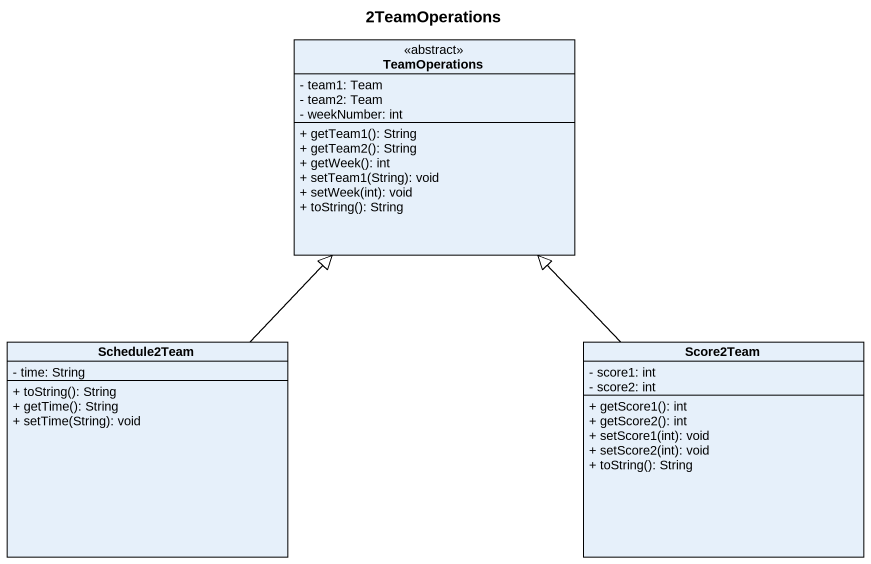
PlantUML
@startuml
title 2TeamOperations
hide circle
hide empty members
skinparam classAttributeIconSize 0
class TeamOperations <<abstract>> {
  - team1: Team
  - team2: Team
  - weekNumber: int
  + getTeam1(): String
  + getTeam2(): String
  + getWeek(): int
  + setTeam1(String): void
  + setWeek(int): void
  + toString(): String
}
class Schedule2Team {
  - time: String
  + toString(): String
  + getTime(): String
  + setTime(String): void
}
class Score2Team {
  - score1: int
  - score2: int
  + getScore1(): int
  + getScore2(): int
  + setScore1(int): void
  + setScore2(int): void
  + toString(): String
}
Schedule2Team -up-|> TeamOperations
Score2Team -up-|> TeamOperations
@enduml
